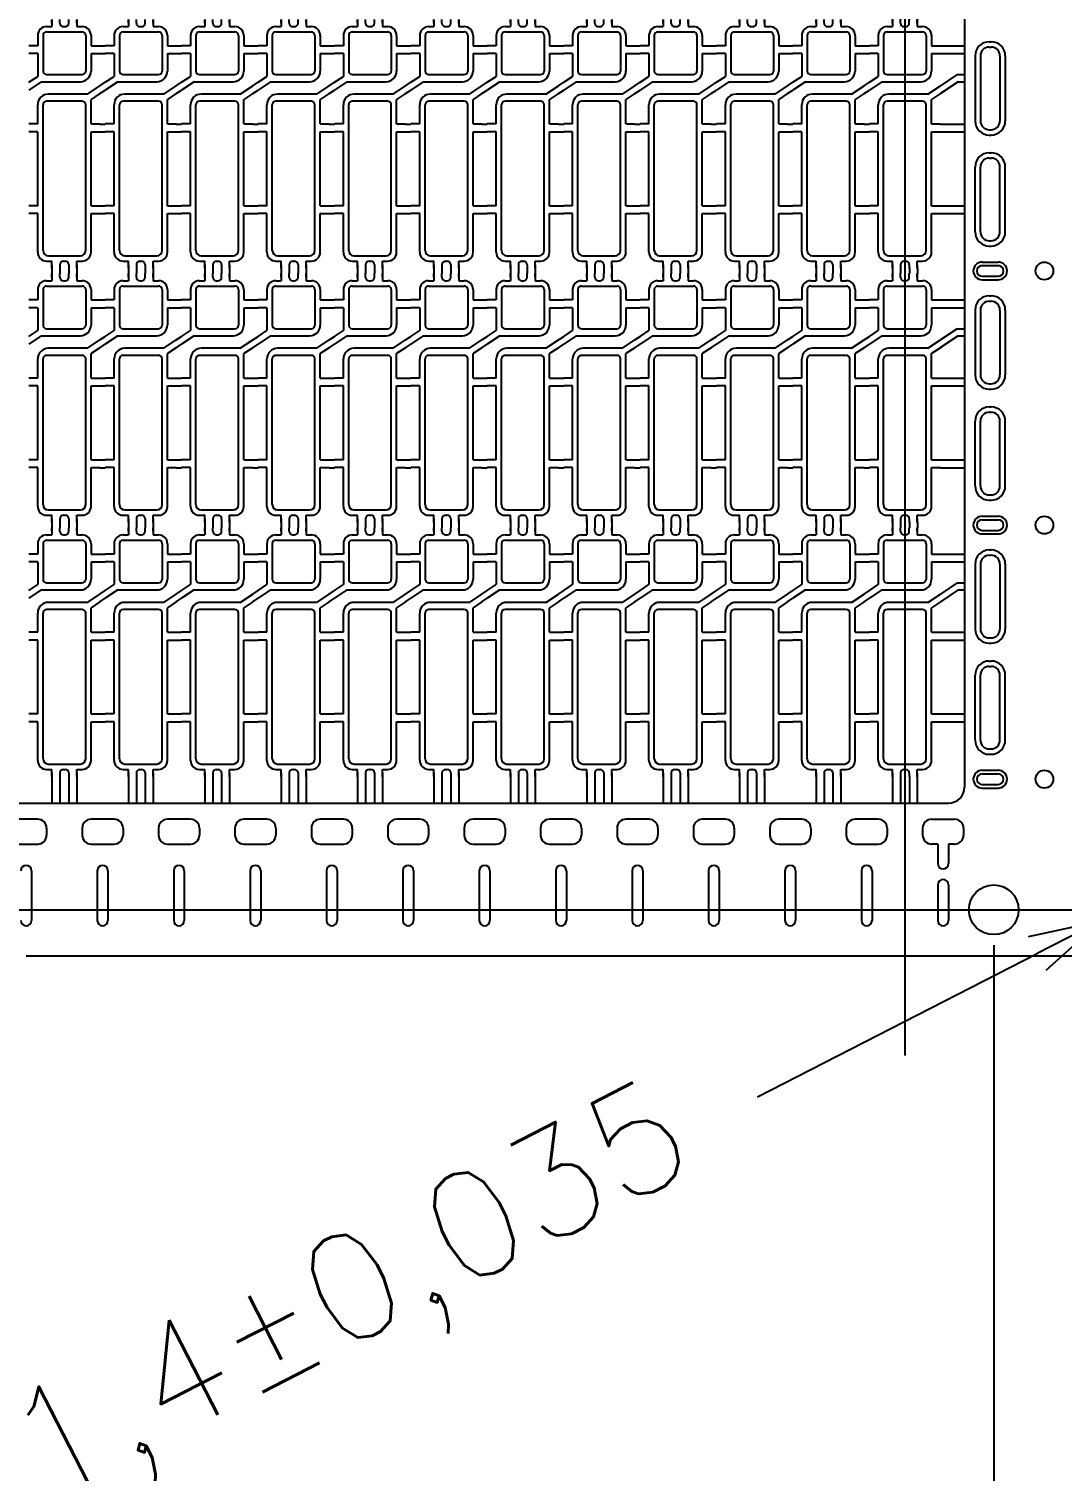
# Model space of a CAD drawing. Header units: millimetres. Extents: x -949 to -637, y 1078 to 1304.
# Drawn here: x -810.72 to -781.65, y 1192.65 to 1233.23 of the extents above; entities that cross this region are included whole.
import ezdxf

# ---------------------------------------------------------------- set-up
doc = ezdxf.new("R2010")
doc.units = ezdxf.units.MM
doc.header["$PDMODE"] = 3
doc.header["$PDSIZE"] = -1
doc.linetypes.add('CENTER', pattern=[10.16, 6.35, -1.27, 1.27, -1.27])
doc.linetypes.add('HIDDEN', pattern=[1.905, 1.27, -0.635])
doc.layers.get('DEFPOINTS').update_dxf_attribs({"color": 10})
for name, color, linetype in [('1', 3, 'Continuous'), ('3', 3, 'Continuous'), ('b etching', 1, 'Continuous'), ('CEN', 8, 'CENTER'), ('DIM', 7, 'Continuous'), ('HID', 1, 'HIDDEN')]:
    doc.layers.add(name, color=color, linetype=linetype)
doc.styles.add('SIMPLEX', font='simplex')
doc.styles.get("Standard").update_dxf_attribs({"font": 'txt.shx', "bigfont": 'chineset.shx'})
doc.dimstyles.new('ISO-25', dxfattribs={"dimtxt": 2.5, "dimasz": 2.5, "dimexe": 1.25, "dimexo": 0.625, "dimtad": 1, "dimtxsty": 'Standard', "dimcen": 2.5, "dimadec": 0, "dimazin": 0, "dimtfac": 1, "dimtmove": 0, "dimatfit": 3, "dimfxl": 1, "dimarcsym": 0})

# ---------------------------------------------------------------- blocks, each defined once
blk = doc.blocks.new('_OPEN30')
at = {"color": 0, "linetype": 'ByBlock'}
for p, q in [((-1, 0.268), (0, 0)), ((0, 0), (-1, -0.268)), ((0, 0), (-1, 0))]:
    blk.add_line(p, q, dxfattribs=at)
blk = doc.blocks.new('*D15')
at = {"layer": 'DEFPOINTS', "color": 0, "transparency": 16777216}
for p in [(-838.024, 1208.444), (-783.574, 1208.444), (-783.574, 1187.624)]:
    blk.add_point(p, dxfattribs=at)
at = {"layer": 'DIM', "color": 0, "lineweight": -2, "transparency": 16777216}
for p, q in [((-838.024, 1207.444), (-838.024, 1186.624)), ((-783.574, 1207.444), (-783.574, 1186.624)), ((-836.024, 1187.624), (-818.299, 1187.624)), ((-785.574, 1187.624), (-803.299, 1187.624))]:
    blk.add_line(p, q, dxfattribs=at)
at = {"layer": 'DIM', "color": 0, "lineweight": -2, "transparency": 16777216, "xscale": 2, "yscale": 2, "zscale": 2, "rotation": 180}
blk.add_blockref('_OPEN30', (-838.024, 1187.624), dxfattribs=at)
at = {"layer": 'DIM', "color": 0, "lineweight": -2, "transparency": 16777216, "xscale": 2, "yscale": 2, "zscale": 2}
blk.add_blockref('_OPEN30', (-783.574, 1187.624), dxfattribs=at)
at = {"layer": 'DIM', "color": 0, "transparency": 16777216, "insert": (-810.799, 1187.624), "char_height": 3, "attachment_point": 5, "style": 'SIMPLEX'}
blk.add_mtext('54,45', dxfattribs=at)
blk = doc.blocks.new('*D17')
at = {"layer": 'DEFPOINTS', "color": 0, "transparency": 16777216}
for p in [(-783.574, 1208.444), (-776.324, 1208.444), (-776.324, 1179.76)]:
    blk.add_point(p, dxfattribs=at)
at = {"layer": 'DIM', "color": 0, "lineweight": -2, "transparency": 16777216}
for p, q in [((-783.574, 1207.444), (-783.574, 1178.76)), ((-776.324, 1207.444), (-776.324, 1178.76)), ((-781.574, 1179.76), (-778.324, 1179.76)), ((-776.324, 1179.76), (-773.324, 1179.76))]:
    blk.add_line(p, q, dxfattribs=at)
at = {"layer": 'DIM', "color": 0, "lineweight": -2, "transparency": 16777216, "xscale": 2, "yscale": 2, "zscale": 2, "rotation": 180}
blk.add_blockref('_OPEN30', (-783.574, 1179.76), dxfattribs=at)
at = {"layer": 'DIM', "color": 0, "lineweight": -2, "transparency": 16777216, "xscale": 2, "yscale": 2, "zscale": 2}
blk.add_blockref('_OPEN30', (-776.324, 1179.76), dxfattribs=at)
at = {"layer": 'DIM', "color": 0, "transparency": 16777216, "insert": (-767.252, 1179.76), "char_height": 3, "attachment_point": 5, "style": 'SIMPLEX'}
blk.add_mtext('7,25', dxfattribs=at)
blk = doc.blocks.new('*D40')
at = {"layer": 'DEFPOINTS', "color": 0, "transparency": 16777216}
for p in [(-899.724, 1208.444), (-660.174, 1208.444), (-899.724, 1170.747)]:
    blk.add_point(p, dxfattribs=at)
at = {"layer": 'DIM', "color": 0, "lineweight": -2, "transparency": 16777216}
for p, q in [((-899.724, 1207.444), (-899.724, 1169.747)), ((-660.174, 1207.444), (-660.174, 1169.747)), ((-897.724, 1170.747), (-788.877, 1170.747)), ((-662.174, 1170.747), (-771.02, 1170.747))]:
    blk.add_line(p, q, dxfattribs=at)
at = {"layer": 'DIM', "color": 0, "lineweight": -2, "transparency": 16777216, "xscale": 2, "yscale": 2, "zscale": 2, "rotation": 180}
blk.add_blockref('_OPEN30', (-899.724, 1170.747), dxfattribs=at)
at = {"layer": 'DIM', "color": 0, "lineweight": -2, "transparency": 16777216, "xscale": 2, "yscale": 2, "zscale": 2}
blk.add_blockref('_OPEN30', (-660.174, 1170.747), dxfattribs=at)
at = {"layer": 'DIM', "color": 0, "transparency": 16777216, "insert": (-779.949, 1170.747), "char_height": 3, "attachment_point": 5, "style": 'SIMPLEX'}
blk.add_mtext('239,55', dxfattribs=at)
blk = doc.blocks.new('*D45')
at = {"layer": 'DEFPOINTS', "color": 0, "transparency": 16777216}
for p in [(-779.326, 1208.763), (-780.572, 1208.125)]:
    blk.add_point(p, dxfattribs=at)
at = {"layer": 'DIM', "color": 0, "lineweight": -2, "transparency": 16777216}
for p, q in [((-777.546, 1209.675), (-775.766, 1210.587)), ((-779.326, 1208.763), (-780.572, 1208.125)), ((-790.221, 1203.182), (-782.352, 1207.213))]:
    blk.add_line(p, q, dxfattribs=at)
at = {"layer": 'DIM', "color": 0, "lineweight": -2, "transparency": 16777216, "xscale": 2, "yscale": 2, "zscale": 2}
for p, rotation in [((-779.326, 1208.763), 207.1251494536326), ((-780.572, 1208.125), 27.12514945363259)]:
    blk.add_blockref('_OPEN30', p, dxfattribs=dict(at, rotation=rotation))
at = {"layer": 'DIM', "color": 0, "transparency": 16777216, "insert": (-802.681, 1196.799), "char_height": 3, "attachment_point": 5, "rotation": 27.1251, "style": 'SIMPLEX'}
blk.add_mtext('∅1,4±0,035', dxfattribs=at)
blk = doc.blocks.new('e2')
at = {"layer": 'b etching', "linetype": 'ByBlock'}
for p, q in [((-947.208, 906.231), (-946.208, 906.231)), ((-947.308, 906.131), (-947.308, 905.131)), ((-946.108, 906.131), (-946.108, 905.131)), ((-947.208, 905.031), (-946.208, 905.031)), ((-946.208, 904.281), (-947.208, 904.281)), ((-947.308, 900.081), (-947.308, 904.181)), ((-946.108, 900.081), (-946.108, 904.181)), ((-947.158, 899.931), (-946.258, 899.931))]:
    blk.add_line(p, q, dxfattribs=at)
for centre, radius, start, end in [((-947.208, 906.131), 0.1, 90, 180), ((-946.208, 906.131), 0.1, 360, 90), ((-947.208, 905.131), 0.1, 180, 270), ((-946.208, 905.131), 0.1, 270, 360), ((-947.208, 904.181), 0.1, 90, 180), ((-946.208, 904.181), 0.1, 0, 90), ((-947.158, 900.081), 0.15, 180, 270), ((-946.258, 900.081), 0.15, 270, 0)]:
    blk.add_arc(centre, radius, start, end, dxfattribs=at)
blk = doc.blocks.new('e1')
at = {"layer": '1', "linetype": 'ByBlock'}
for p, q in [((-947.208, 906.381), (-947.058, 906.381)), ((-946.833, 906.481), (-946.833, 906.581)), ((-946.733, 906.381), (-946.683, 906.381)), ((-946.583, 906.481), (-946.583, 906.581)), ((-947.708, 904.814), (-947.458, 904.981)), ((-947.358, 904.831), (-947.708, 904.597)), ((-946.058, 904.481), (-945.708, 904.714)), ((-945.708, 904.497), (-945.958, 904.331)), ((-947.208, 899.781), (-947.058, 899.781)), ((-946.733, 899.781), (-946.683, 899.781)), ((-946.833, 899.681), (-946.833, 899.581)), ((-946.583, 899.681), (-946.583, 899.581))]:
    blk.add_line(p, q, dxfattribs=at)
at = {"layer": '1'}
for p, q in [((-947.058, 906.581), (-947.058, 906.481)), ((-947.058, 906.481), (-947.058, 906.581)), ((-947.058, 906.581), (-947.058, 906.381)), ((-946.358, 906.581), (-946.358, 906.481)), ((-946.358, 906.481), (-946.358, 906.581)), ((-946.358, 906.581), (-946.358, 906.381)), ((-946.358, 906.381), (-946.208, 906.381)), ((-947.458, 905.841), (-947.708, 905.841)), ((-947.458, 906.131), (-947.458, 905.841)), ((-945.958, 906.131), (-945.958, 905.841)), ((-945.958, 905.841), (-945.708, 905.841)), ((-947.458, 905.621), (-947.708, 905.621)), ((-947.458, 905.621), (-947.458, 904.981)), ((-945.958, 905.621), (-945.958, 905.131)), ((-945.958, 905.621), (-945.708, 905.621)), ((-947.358, 904.831), (-946.258, 904.831)), ((-946.058, 904.481), (-947.158, 904.481)), ((-945.958, 903.641), (-945.958, 904.331)), ((-947.458, 903.641), (-947.458, 904.181)), ((-947.458, 903.641), (-947.708, 903.641)), ((-947.458, 903.421), (-947.708, 903.421)), ((-947.458, 901.341), (-947.458, 903.421)), ((-945.958, 903.641), (-945.708, 903.641)), ((-945.958, 901.341), (-945.958, 903.421)), ((-945.958, 903.421), (-945.708, 903.421)), ((-947.458, 901.341), (-947.708, 901.341)), ((-947.458, 901.121), (-947.708, 901.121)), ((-947.458, 900.031), (-947.458, 901.121)), ((-945.958, 901.341), (-945.708, 901.341)), ((-945.958, 900.031), (-945.958, 901.121)), ((-945.958, 901.121), (-945.708, 901.121)), ((-947.058, 899.581), (-947.058, 899.781)), ((-946.358, 899.781), (-946.208, 899.781)), ((-946.358, 899.581), (-946.358, 899.781)), ((-947.058, 899.581), (-947.058, 899.681)), ((-947.058, 899.681), (-947.058, 899.581)), ((-946.358, 899.581), (-946.358, 899.681)), ((-946.358, 899.681), (-946.358, 899.581))]:
    blk.add_line(p, q, dxfattribs=at)
for centre, radius, start, end in [((-947.208, 906.131), 0.25, 90, 180), ((-946.208, 906.131), 0.25, 0, 90), ((-946.258, 905.131), 0.3, 270, 0), ((-947.158, 904.181), 0.3, 90, 180), ((-947.208, 900.031), 0.25, 180, 270), ((-946.208, 900.031), 0.25, 270, 0)]:
    blk.add_arc(centre, radius, start, end, dxfattribs=at)
at = {"layer": '1', "linetype": 'ByBlock'}
for centre, start, end in [((-946.733, 906.481), 180, 270), ((-946.683, 906.481), 270, 0), ((-946.733, 899.681), 90, 180), ((-946.683, 899.681), 0, 90)]:
    blk.add_arc(centre, 0.1, start, end, dxfattribs=at)
blk = doc.blocks.new('TOP')
at = {"layer": '1', "linetype": 'ByBlock'}
for p, q in [((-895.149, 911.326), (-894.999, 911.326)), ((-895.149, 911.106), (-894.999, 911.106)), ((-895.149, 910.2), (-894.999, 910.3)), ((-895.149, 909.983), (-894.999, 910.083)), ((-895.149, 909.126), (-894.999, 909.126)), ((-895.149, 908.906), (-894.999, 908.906)), ((-895.149, 906.826), (-894.999, 906.826)), ((-895.149, 906.606), (-894.999, 906.606)), ((-896.499, 905.066), (-896.499, 904.916)), ((-896.274, 905.066), (-896.274, 904.916)), ((-896.024, 905.066), (-896.024, 904.916)), ((-895.799, 905.066), (-895.799, 904.916))]:
    blk.add_line(p, q, dxfattribs=at)
blk = doc.blocks.new('111')
at = {"layer": '1', "linetype": 'ByBlock'}
for p, q in [((-415.593, 929.351), (-415.593, 930.101)), ((-415.368, 929.351), (-415.368, 930.101)), ((-415.368, 930.101), (-415.118, 930.101)), ((-415.118, 929.351), (-415.118, 930.101)), ((-414.893, 930.101), (-413.443, 930.101)), ((-414.893, 929.351), (-414.893, 930.101))]:
    blk.add_line(p, q, dxfattribs=at)
blk = doc.blocks.new('222')
at = {"layer": '1', "linetype": 'ByBlock'}
for p, q in [((-364.793, 928.391), (-364.118, 928.391)), ((-364.118, 928.391), (-364.118, 927.801)), ((-364.318, 927.801), (-364.793, 927.485)), ((-364.318, 927.801), (-364.118, 927.801)), ((-364.293, 927.601), (-364.793, 927.268)), ((-364.293, 927.601), (-364.118, 927.601)), ((-364.118, 927.601), (-364.118, 926.411)), ((-364.793, 926.411), (-364.118, 926.411)), ((-364.793, 926.191), (-364.118, 926.191)), ((-364.118, 926.191), (-364.118, 924.111)), ((-364.793, 924.111), (-364.118, 924.111)), ((-364.793, 923.891), (-364.118, 923.891)), ((-364.118, 923.891), (-364.118, 921.461)), ((-366.143, 922.351), (-366.143, 922.201)), ((-365.918, 922.351), (-365.918, 922.201)), ((-365.668, 922.351), (-365.668, 922.201)), ((-365.443, 922.351), (-365.443, 922.201)), ((-364.793, 921.461), (-364.118, 921.461))]:
    blk.add_line(p, q, dxfattribs=at)

msp = doc.modelspace()

# ---------------------------------------------------------------- linework, layer by layer
at = {"layer": '1'}
for p, q in [((-783.6986804, 1232.71894821), (-783.6486804, 1232.71894821)), ((-783.9486804, 1232.46894821), (-783.9486804, 1230.64394821)), ((-783.3986804, 1232.46894821), (-783.3986804, 1230.64394821)), ((-783.6986804, 1230.39394821), (-783.6486804, 1230.39394821)), ((-783.9486804, 1227.51894821), (-783.9486804, 1229.34394821)), ((-783.6986804, 1229.59394821), (-783.6486804, 1229.59394821)), ((-783.3986804, 1227.51894821), (-783.3986804, 1229.34394821)), ((-783.6986804, 1227.26894821), (-783.6486804, 1227.26894821)), ((-783.8986804, 1226.56894821), (-783.4486804, 1226.56894821)), ((-783.8986804, 1226.56894821), (-783.4486804, 1226.56894821)), ((-783.8986804, 1226.26894821), (-783.4486804, 1226.26894821)), ((-783.8986804, 1226.26894821), (-783.4486804, 1226.26894821)), ((-783.9486804, 1225.31894821), (-783.9486804, 1223.49394821)), ((-783.6986804, 1225.56894821), (-783.6486804, 1225.56894821)), ((-783.3986804, 1225.31894821), (-783.3986804, 1223.49394821)), ((-783.6986804, 1223.24394821), (-783.6486804, 1223.24394821)), ((-783.6986804, 1222.44394821), (-783.6486804, 1222.44394821)), ((-783.9486804, 1220.36894821), (-783.9486804, 1222.19394821)), ((-783.3986804, 1220.36894821), (-783.3986804, 1222.19394821)), ((-783.6986804, 1220.11894821), (-783.6486804, 1220.11894821)), ((-783.8986804, 1219.41894821), (-783.4486804, 1219.41894821)), ((-783.8986804, 1219.41894821), (-783.4486804, 1219.41894821)), ((-783.8986804, 1219.11894821), (-783.4486804, 1219.11894821)), ((-783.8986804, 1219.11894821), (-783.4486804, 1219.11894821)), ((-783.6986804, 1218.41894821), (-783.6486804, 1218.41894821)), ((-783.9486804, 1218.16894821), (-783.9486804, 1216.34394821)), ((-783.3986804, 1218.16894821), (-783.3986804, 1216.34394821)), ((-783.6986804, 1216.09394821), (-783.6486804, 1216.09394821)), ((-783.6986804, 1215.29394821), (-783.6486804, 1215.29394821)), ((-783.9486804, 1213.21894821), (-783.9486804, 1215.04394821)), ((-783.3986804, 1213.21894821), (-783.3986804, 1215.04394821)), ((-783.6986804, 1212.96894821), (-783.6486804, 1212.96894821)), ((-783.8986804, 1212.26894821), (-783.4486804, 1212.26894821)), ((-783.8986804, 1212.26894821), (-783.4486804, 1212.26894821)), ((-783.8986804, 1211.96894821), (-783.4486804, 1211.96894821)), ((-783.8986804, 1211.96894821), (-783.4486804, 1211.96894821)), ((-811.1236804, 1210.29394821), (-810.4736804, 1210.29394821)), ((-808.9736804, 1210.29394821), (-808.3236804, 1210.29394821)), ((-806.8236804, 1210.29394821), (-806.1736804, 1210.29394821)), ((-804.6736804, 1210.29394821), (-804.0236804, 1210.29394821)), ((-802.5236804, 1210.29394821), (-801.8736804, 1210.29394821)), ((-800.3736804, 1210.29394821), (-799.7236804, 1210.29394821)), ((-798.2236804, 1210.29394821), (-797.5736804, 1210.29394821)), ((-796.0736804, 1210.29394821), (-795.4236804, 1210.29394821)), ((-793.9236804, 1210.29394821), (-793.2736804, 1210.29394821)), ((-791.7736804, 1210.29394821), (-791.1236804, 1210.29394821)), ((-789.6236804, 1210.29394821), (-788.9736804, 1210.29394821)), ((-787.4736804, 1210.29394821), (-786.8236804, 1210.29394821)), ((-785.1486804, 1210.29394821), (-785.3236804, 1210.29394821)), ((-785.1486804, 1210.29394821), (-785.1486804, 1209.74394821)), ((-784.6736804, 1210.29394821), (-784.8486804, 1210.29394821)), ((-784.8486804, 1210.29394821), (-784.8486804, 1209.74394821)), ((-810.6486804, 1209.54394821), (-810.6486804, 1208.14394821)), ((-808.7986804, 1209.54394821), (-808.7986804, 1208.14394821)), ((-808.4986804, 1209.54394821), (-808.4986804, 1208.14394821)), ((-806.6486804, 1209.54394821), (-806.6486804, 1208.14394821)), ((-806.3486804, 1209.54394821), (-806.3486804, 1208.14394821)), ((-804.4986804, 1209.54394821), (-804.4986804, 1208.14394821)), ((-804.1986804, 1209.54394821), (-804.1986804, 1208.14394821)), ((-802.3486804, 1209.54394821), (-802.3486804, 1208.14394821)), ((-802.0486804, 1209.54394821), (-802.0486804, 1208.14394821)), ((-800.1986804, 1209.54394821), (-800.1986804, 1208.14394821)), ((-799.8986804, 1209.54394821), (-799.8986804, 1208.14394821)), ((-798.0486804, 1209.54394821), (-798.0486804, 1208.14394821)), ((-797.7486804, 1209.54394821), (-797.7486804, 1208.14394821)), ((-795.8986804, 1209.54394821), (-795.8986804, 1208.14394821)), ((-795.5986804, 1209.54394821), (-795.5986804, 1208.14394821)), ((-793.7486804, 1209.54394821), (-793.7486804, 1208.14394821)), ((-793.4486804, 1209.54394821), (-793.4486804, 1208.14394821)), ((-791.5986804, 1209.54394821), (-791.5986804, 1208.14394821)), ((-791.2986804, 1209.54394821), (-791.2986804, 1208.14394821)), ((-789.4486804, 1209.54394821), (-789.4486804, 1208.14394821)), ((-789.1486804, 1209.54394821), (-789.1486804, 1208.14394821)), ((-787.2986804, 1209.54394821), (-787.2986804, 1208.14394821)), ((-786.9986804, 1209.54394821), (-786.9986804, 1208.14394821)), ((-785.1486804, 1209.14394821), (-785.1486804, 1208.14394821)), ((-784.8486804, 1209.14394821), (-784.8486804, 1208.14394821))]:
    msp.add_line(p, q, dxfattribs=at)
at = {"layer": '1', "linetype": 'ByBlock'}
for p, q in [((-785.0736804, 1218.23394821), (-784.3986804, 1218.23394821)), ((-784.3986804, 1218.23394821), (-784.3986804, 1217.64394821)), ((-784.5986804, 1217.64394821), (-785.0736804, 1217.32728155)), ((-784.5986804, 1217.64394821), (-784.3986804, 1217.64394821)), ((-784.5736804, 1217.44394821), (-785.0736804, 1217.11061488)), ((-784.5736804, 1217.44394821), (-784.3986804, 1217.44394821)), ((-784.3986804, 1217.44394821), (-784.3986804, 1216.25394821)), ((-785.0736804, 1216.25394821), (-784.3986804, 1216.25394821)), ((-785.0736804, 1216.03394821), (-784.3986804, 1216.03394821)), ((-784.3986804, 1216.03394821), (-784.3986804, 1213.95394821)), ((-785.0736804, 1213.95394821), (-784.3986804, 1213.95394821)), ((-785.0736804, 1213.73394821), (-784.3986804, 1213.73394821)), ((-784.3986804, 1213.73394821), (-784.3986804, 1211.89394821)), ((-786.4236804, 1212.19394821), (-786.4236804, 1212.04394821)), ((-786.1986804, 1212.19394821), (-786.1986804, 1212.04394821)), ((-785.9486804, 1212.19394821), (-785.9486804, 1212.04394821)), ((-785.7236804, 1212.19394821), (-785.7236804, 1212.04394821)), ((-785.7236804, 1211.44394821), (-784.8486804, 1211.44394821)), ((-810.4736804, 1210.99394821), (-811.1236804, 1210.99394821)), ((-810.2236804, 1210.74394821), (-810.2236804, 1210.54394821)), ((-809.2236804, 1210.74394821), (-809.2236804, 1210.54394821)), ((-808.3236804, 1210.99394821), (-808.9736804, 1210.99394821)), ((-808.0736804, 1210.74394821), (-808.0736804, 1210.54394821)), ((-807.0736804, 1210.74394821), (-807.0736804, 1210.54394821)), ((-806.1736804, 1210.99394821), (-806.8236804, 1210.99394821)), ((-805.9236804, 1210.74394821), (-805.9236804, 1210.54394821)), ((-804.9236804, 1210.74394821), (-804.9236804, 1210.54394821)), ((-804.0236804, 1210.99394821), (-804.6736804, 1210.99394821)), ((-803.7736804, 1210.74394821), (-803.7736804, 1210.54394821)), ((-802.7736804, 1210.74394821), (-802.7736804, 1210.54394821)), ((-801.8736804, 1210.99394821), (-802.5236804, 1210.99394821)), ((-801.6236804, 1210.74394821), (-801.6236804, 1210.54394821)), ((-800.6236804, 1210.74394821), (-800.6236804, 1210.54394821)), ((-799.7236804, 1210.99394821), (-800.3736804, 1210.99394821)), ((-799.4736804, 1210.74394821), (-799.4736804, 1210.54394821)), ((-798.4736804, 1210.74394821), (-798.4736804, 1210.54394821)), ((-797.5736804, 1210.99394821), (-798.2236804, 1210.99394821)), ((-797.3236804, 1210.74394821), (-797.3236804, 1210.54394821)), ((-796.3236804, 1210.74394821), (-796.3236804, 1210.54394821)), ((-795.4236804, 1210.99394821), (-796.0736804, 1210.99394821)), ((-795.1736804, 1210.74394821), (-795.1736804, 1210.54394821)), ((-794.1736804, 1210.74394821), (-794.1736804, 1210.54394821)), ((-793.2736804, 1210.99394821), (-793.9236804, 1210.99394821)), ((-793.0236804, 1210.74394821), (-793.0236804, 1210.54394821)), ((-792.0236804, 1210.74394821), (-792.0236804, 1210.54394821)), ((-791.1236804, 1210.99394821), (-791.7736804, 1210.99394821)), ((-790.8736804, 1210.74394821), (-790.8736804, 1210.54394821)), ((-789.8736804, 1210.74394821), (-789.8736804, 1210.54394821)), ((-788.9736804, 1210.99394821), (-789.6236804, 1210.99394821)), ((-788.7236804, 1210.74394821), (-788.7236804, 1210.54394821)), ((-787.7236804, 1210.74394821), (-787.7236804, 1210.54394821)), ((-786.8236804, 1210.99394821), (-787.4736804, 1210.99394821)), ((-786.5736804, 1210.74394821), (-786.5736804, 1210.54394821)), ((-785.5736804, 1210.74394821), (-785.5736804, 1210.54394821)), ((-785.3236804, 1210.99394821), (-784.6736804, 1210.99394821)), ((-784.4236804, 1210.74394821), (-784.4236804, 1210.54394821)), ((-810.7986804, 1207.14394821), (-780.9486804, 1207.14394821))]:
    msp.add_line(p, q, dxfattribs=at)
at = {"layer": '1'}
for centre, radius in [((-782.1486804, 1226.41894821), 0.25), ((-782.1486804, 1226.41894821), 0.25), ((-782.1486804, 1219.26894821), 0.25), ((-782.1486804, 1219.26894821), 0.25), ((-782.1486804, 1212.11894821), 0.25), ((-782.1486804, 1212.11894821), 0.25), ((-783.5736804, 1208.44394821), 0.7)]:
    msp.add_circle(centre, radius, dxfattribs=at)
for centre, radius, start, end in [((-783.6986804, 1232.46894821), 0.25, 90, 180), ((-783.6486804, 1232.46894821), 0.25, 0, 90), ((-783.6986804, 1230.64394821), 0.25, 180, 270), ((-783.6486804, 1230.64394821), 0.25, 270, 0), ((-783.6986804, 1229.34394821), 0.25, 90, 180), ((-783.6486804, 1229.34394821), 0.25, 360, 90), ((-783.6986804, 1227.51894821), 0.25, 180, 270), ((-783.6486804, 1227.51894821), 0.25, 270, 360), ((-783.8986804, 1226.41894821), 0.15, 90, 270), ((-783.8986804, 1226.41894821), 0.15, 90, 270), ((-783.4486804, 1226.41894821), 0.15, 270, 90), ((-783.4486804, 1226.41894821), 0.15, 270, 90), ((-783.6986804, 1225.31894821), 0.25, 90, 180), ((-783.6486804, 1225.31894821), 0.25, 0, 90), ((-783.6986804, 1223.49394821), 0.25, 180, 270), ((-783.6486804, 1223.49394821), 0.25, 270, 0), ((-783.6986804, 1222.19394821), 0.25, 90, 180), ((-783.6486804, 1222.19394821), 0.25, 360, 90), ((-783.6986804, 1220.36894821), 0.25, 180, 270), ((-783.6486804, 1220.36894821), 0.25, 270, 360), ((-783.8986804, 1219.26894821), 0.15, 90, 270), ((-783.8986804, 1219.26894821), 0.15, 90, 270), ((-783.4486804, 1219.26894821), 0.15, 270, 90), ((-783.4486804, 1219.26894821), 0.15, 270, 90), ((-783.6986804, 1218.16894821), 0.25, 90, 180), ((-783.6486804, 1218.16894821), 0.25, 0, 90), ((-783.6986804, 1216.34394821), 0.25, 180, 270), ((-783.6486804, 1216.34394821), 0.25, 270, 0), ((-783.6986804, 1215.04394821), 0.25, 90, 180), ((-783.6486804, 1215.04394821), 0.25, 360, 90), ((-783.6986804, 1213.21894821), 0.25, 180, 270), ((-783.6486804, 1213.21894821), 0.25, 270, 360), ((-783.8986804, 1212.11894821), 0.15, 90, 270), ((-783.8986804, 1212.11894821), 0.15, 90, 270), ((-783.4486804, 1212.11894821), 0.15, 270, 90), ((-783.4486804, 1212.11894821), 0.15, 270, 90), ((-810.7986804, 1209.54394821), 0.15, 0, 180), ((-808.6486804, 1209.54394821), 0.15, 0, 180), ((-806.4986804, 1209.54394821), 0.15, 0, 180), ((-804.3486804, 1209.54394821), 0.15, 0, 180), ((-802.1986804, 1209.54394821), 0.15, 0, 180), ((-800.0486804, 1209.54394821), 0.15, 0, 180), ((-797.8986804, 1209.54394821), 0.15, 0, 180), ((-795.7486804, 1209.54394821), 0.15, 0, 180), ((-793.5986804, 1209.54394821), 0.15, 0, 180), ((-791.4486804, 1209.54394821), 0.15, 0, 180), ((-789.2986804, 1209.54394821), 0.15, 0, 180), ((-787.1486804, 1209.54394821), 0.15, 0, 180), ((-784.9986804, 1209.74394821), 0.15, 180, 0), ((-784.9986804, 1209.14394821), 0.15, 0, 180), ((-810.7986804, 1208.14394821), 0.15, 180, 0), ((-808.6486804, 1208.14394821), 0.15, 180, 0), ((-806.4986804, 1208.14394821), 0.15, 180, 0), ((-804.3486804, 1208.14394821), 0.15, 180, 0), ((-802.1986804, 1208.14394821), 0.15, 180, 0), ((-800.0486804, 1208.14394821), 0.15, 180, 0), ((-797.8986804, 1208.14394821), 0.15, 180, 0), ((-795.7486804, 1208.14394821), 0.15, 180, 0), ((-793.5986804, 1208.14394821), 0.15, 180, 0), ((-791.4486804, 1208.14394821), 0.15, 180, 0), ((-789.2986804, 1208.14394821), 0.15, 180, 0), ((-787.1486804, 1208.14394821), 0.15, 180, 0), ((-784.9986804, 1208.14394821), 0.15, 180, 0)]:
    msp.add_arc(centre, radius, start, end, dxfattribs=at)
at = {"layer": '1', "linetype": 'ByBlock'}
for centre, radius, start, end in [((-784.8486804, 1211.89394821), 0.45, 270, 0), ((-810.4736804, 1210.74394821), 0.25, 360, 90), ((-808.9736804, 1210.74394821), 0.25, 90, 180), ((-808.3236804, 1210.74394821), 0.25, 360, 90), ((-806.8236804, 1210.74394821), 0.25, 90, 180), ((-806.1736804, 1210.74394821), 0.25, 360, 90), ((-804.6736804, 1210.74394821), 0.25, 90, 180), ((-804.0236804, 1210.74394821), 0.25, 360, 90), ((-802.5236804, 1210.74394821), 0.25, 90, 180), ((-801.8736804, 1210.74394821), 0.25, 360, 90), ((-800.3736804, 1210.74394821), 0.25, 90, 180), ((-799.7236804, 1210.74394821), 0.25, 360, 90), ((-798.2236804, 1210.74394821), 0.25, 90, 180), ((-797.5736804, 1210.74394821), 0.25, 360, 90), ((-796.0736804, 1210.74394821), 0.25, 90, 180), ((-795.4236804, 1210.74394821), 0.25, 360, 90), ((-793.9236804, 1210.74394821), 0.25, 90, 180), ((-793.2736804, 1210.74394821), 0.25, 360, 90), ((-791.7736804, 1210.74394821), 0.25, 90, 180), ((-791.1236804, 1210.74394821), 0.25, 360, 90), ((-789.6236804, 1210.74394821), 0.25, 90, 180), ((-788.9736804, 1210.74394821), 0.25, 360, 90), ((-787.4736804, 1210.74394821), 0.25, 90, 180), ((-786.8236804, 1210.74394821), 0.25, 360, 90), ((-785.3236804, 1210.74394821), 0.25, 90, 180), ((-784.6736804, 1210.74394821), 0.25, 0, 90), ((-810.4736804, 1210.54394821), 0.25, 270, 360), ((-808.9736804, 1210.54394821), 0.25, 180, 270), ((-808.3236804, 1210.54394821), 0.25, 270, 360), ((-806.8236804, 1210.54394821), 0.25, 180, 270), ((-806.1736804, 1210.54394821), 0.25, 270, 360), ((-804.6736804, 1210.54394821), 0.25, 180, 270), ((-804.0236804, 1210.54394821), 0.25, 270, 360), ((-802.5236804, 1210.54394821), 0.25, 180, 270), ((-801.8736804, 1210.54394821), 0.25, 270, 360), ((-800.3736804, 1210.54394821), 0.25, 180, 270), ((-799.7236804, 1210.54394821), 0.25, 270, 360), ((-798.2236804, 1210.54394821), 0.25, 180, 270), ((-797.5736804, 1210.54394821), 0.25, 270, 360), ((-796.0736804, 1210.54394821), 0.25, 180, 270), ((-795.4236804, 1210.54394821), 0.25, 270, 360), ((-793.9236804, 1210.54394821), 0.25, 180, 270), ((-793.2736804, 1210.54394821), 0.25, 270, 360), ((-791.7736804, 1210.54394821), 0.25, 180, 270), ((-791.1236804, 1210.54394821), 0.25, 270, 360), ((-789.6236804, 1210.54394821), 0.25, 180, 270), ((-788.9736804, 1210.54394821), 0.25, 270, 360), ((-787.4736804, 1210.54394821), 0.25, 180, 270), ((-786.8236804, 1210.54394821), 0.25, 270, 360), ((-785.3236804, 1210.54394821), 0.25, 180, 270), ((-784.6736804, 1210.54394821), 0.25, 270, 0)]:
    msp.add_arc(centre, radius, start, end, dxfattribs=at)
at = {"layer": '3', "linetype": 'ByBlock'}
for p, q in [((-786.4236804, 1212.19394821), (-786.4236804, 1211.44394821)), ((-786.1986804, 1212.19394821), (-786.1986804, 1211.44394821)), ((-785.9486804, 1212.19394821), (-785.9486804, 1211.44394821)), ((-785.7236804, 1212.19394821), (-785.7236804, 1211.44394821)), ((-786.1986804, 1211.44394821), (-785.9486804, 1211.44394821))]:
    msp.add_line(p, q, dxfattribs=at)
at = {"layer": 'CEN', "linetype": 'ByBlock'}
for p, q in [((-786.0736804, 1270.54394821), (-786.0736804, 1204.34394821)), ((-786.0736804, 1270.54394821), (-786.0736804, 1204.34394821)), ((-904.7736804, 1208.44394821), (-656.1236804, 1208.44394821))]:
    msp.add_line(p, q, dxfattribs=at)
at = {"layer": 'HID', "linetype": 'ByBlock'}
for p, q in [((-784.3986804, 1262.39394821), (-784.3986804, 1211.89394821)), ((-783.6986804, 1232.86894821), (-783.6486804, 1232.86894821)), ((-784.0986804, 1232.46894821), (-784.0986804, 1230.64394821)), ((-783.2486804, 1232.46894821), (-783.2486804, 1230.64394821)), ((-783.6986804, 1230.24394821), (-783.6486804, 1230.24394821)), ((-783.6986804, 1229.74394821), (-783.6486804, 1229.74394821)), ((-784.0986804, 1227.51894821), (-784.0986804, 1229.34394821)), ((-783.2486804, 1227.51894821), (-783.2486804, 1229.34394821)), ((-783.6986804, 1227.11894821), (-783.6486804, 1227.11894821)), ((-783.8986804, 1226.66894821), (-783.4486804, 1226.66894821)), ((-783.8986804, 1226.16894821), (-783.4486804, 1226.16894821)), ((-783.6986804, 1225.71894821), (-783.6486804, 1225.71894821)), ((-784.0986804, 1225.31894821), (-784.0986804, 1223.49394821)), ((-783.2486804, 1225.31894821), (-783.2486804, 1223.49394821)), ((-783.6986804, 1223.09394821), (-783.6486804, 1223.09394821)), ((-783.6986804, 1222.59394821), (-783.6486804, 1222.59394821)), ((-784.0986804, 1220.36894821), (-784.0986804, 1222.19394821)), ((-783.2486804, 1220.36894821), (-783.2486804, 1222.19394821)), ((-783.6986804, 1219.96894821), (-783.6486804, 1219.96894821)), ((-783.8986804, 1219.51894821), (-783.4486804, 1219.51894821)), ((-783.8986804, 1219.01894821), (-783.4486804, 1219.01894821)), ((-783.6986804, 1218.56894821), (-783.6486804, 1218.56894821)), ((-784.0986804, 1218.16894821), (-784.0986804, 1216.34394821)), ((-783.2486804, 1218.16894821), (-783.2486804, 1216.34394821)), ((-783.6986804, 1215.94394821), (-783.6486804, 1215.94394821)), ((-783.6986804, 1215.44394821), (-783.6486804, 1215.44394821)), ((-784.0986804, 1213.21894821), (-784.0986804, 1215.04394821)), ((-783.2486804, 1213.21894821), (-783.2486804, 1215.04394821)), ((-783.6986804, 1212.81894821), (-783.6486804, 1212.81894821)), ((-783.8986804, 1212.36894821), (-783.4486804, 1212.36894821)), ((-783.8986804, 1211.86894821), (-783.4486804, 1211.86894821)), ((-836.7486804, 1211.44394821), (-784.8486804, 1211.44394821))]:
    msp.add_line(p, q, dxfattribs=at)
for centre, radius, start, end in [((-783.6986804, 1232.46894821), 0.4, 90, 180), ((-783.6486804, 1232.46894821), 0.4, 0, 90), ((-783.6986804, 1230.64394821), 0.4, 180, 270), ((-783.6486804, 1230.64394821), 0.4, 270, 0), ((-783.6986804, 1229.34394821), 0.4, 90, 180), ((-783.6486804, 1229.34394821), 0.4, 360, 90), ((-783.6986804, 1227.51894821), 0.4, 180, 270), ((-783.6486804, 1227.51894821), 0.4, 270, 360), ((-783.8986804, 1226.41894821), 0.25, 90, 270), ((-783.4486804, 1226.41894821), 0.25, 270, 90), ((-783.6986804, 1225.31894821), 0.4, 90, 180), ((-783.6486804, 1225.31894821), 0.4, 0, 90), ((-783.6986804, 1223.49394821), 0.4, 180, 270), ((-783.6486804, 1223.49394821), 0.4, 270, 0), ((-783.6986804, 1222.19394821), 0.4, 90, 180), ((-783.6486804, 1222.19394821), 0.4, 360, 90), ((-783.6986804, 1220.36894821), 0.4, 180, 270), ((-783.6486804, 1220.36894821), 0.4, 270, 360), ((-783.8986804, 1219.26894821), 0.25, 90, 270), ((-783.4486804, 1219.26894821), 0.25, 270, 90), ((-783.6986804, 1218.16894821), 0.4, 90, 180), ((-783.6486804, 1218.16894821), 0.4, 0, 90), ((-783.6986804, 1216.34394821), 0.4, 180, 270), ((-783.6486804, 1216.34394821), 0.4, 270, 0), ((-783.6986804, 1215.04394821), 0.4, 90, 180), ((-783.6486804, 1215.04394821), 0.4, 360, 90), ((-783.6986804, 1213.21894821), 0.4, 180, 270), ((-783.6486804, 1213.21894821), 0.4, 270, 360), ((-783.8986804, 1212.11894821), 0.25, 90, 270), ((-783.4486804, 1212.11894821), 0.25, 270, 90), ((-784.8486804, 1211.89394821), 0.45, 270, 0)]:
    msp.add_arc(centre, radius, start, end, dxfattribs=at)

# ---------------------------------------------------------------- block references
at = {"linetype": 'ByBlock'}
for name, p in [('222', (-420.28056474, 311.29258644)), ('e1', (136.98386592, 326.91326061)), ('e1', (139.13386592, 326.91326061)), ('e1', (141.28386592, 326.91326061)), ('e1', (143.43386592, 326.91326061)), ('e1', (145.58386592, 326.91326061)), ('e1', (147.73386592, 326.91326061)), ('e1', (149.88386592, 326.91326061)), ('e1', (152.03386592, 326.91326061)), ('e1', (154.18386592, 326.91326061)), ('e1', (156.33386592, 326.91326061)), ('e1', (158.48386592, 326.91326061)), ('e1', (160.63386592, 326.91326061)), ('e2', (136.98386592, 326.91326061)), ('e2', (139.13386592, 326.91326061)), ('e2', (141.28386592, 326.91326061)), ('e2', (143.43386592, 326.91326061)), ('e2', (145.58386592, 326.91326061)), ('e2', (147.73386592, 326.91326061)), ('e2', (149.88386592, 326.91326061)), ('e2', (152.03386592, 326.91326061)), ('e2', (154.18386592, 326.91326061)), ('e2', (156.33386592, 326.91326061)), ('e2', (158.48386592, 326.91326061)), ('e2', (160.63386592, 326.91326061)), ('TOP', (86.425, 321.42754633)), ('TOP', (88.575, 321.42754633)), ('TOP', (90.725, 321.42754633)), ('TOP', (92.875, 321.42754633)), ('TOP', (95.025, 321.42754633)), ('TOP', (97.175, 321.42754633)), ('TOP', (99.325, 321.42754633)), ('TOP', (101.475, 321.42754633)), ('TOP', (103.625, 321.42754633)), ('TOP', (105.775, 321.42754633)), ('TOP', (107.925, 321.42754633)), ('222', (-420.28056474, 304.14258644)), ('e1', (136.98386592, 319.76326061)), ('e1', (139.13386592, 319.76326061)), ('e1', (141.28386592, 319.76326061)), ('e1', (143.43386592, 319.76326061)), ('e1', (145.58386592, 319.76326061)), ('e1', (147.73386592, 319.76326061)), ('e1', (149.88386592, 319.76326061)), ('e1', (152.03386592, 319.76326061)), ('e1', (154.18386592, 319.76326061)), ('e1', (156.33386592, 319.76326061)), ('e1', (158.48386592, 319.76326061)), ('e1', (160.63386592, 319.76326061)), ('e2', (136.98386592, 319.76326061)), ('e2', (139.13386592, 319.76326061)), ('e2', (141.28386592, 319.76326061)), ('e2', (143.43386592, 319.76326061)), ('e2', (145.58386592, 319.76326061)), ('e2', (147.73386592, 319.76326061)), ('e2', (149.88386592, 319.76326061)), ('e2', (152.03386592, 319.76326061)), ('e2', (154.18386592, 319.76326061)), ('e2', (156.33386592, 319.76326061)), ('e2', (158.48386592, 319.76326061)), ('e2', (160.63386592, 319.76326061)), ('TOP', (86.425, 314.27754633)), ('TOP', (88.575, 314.27754633)), ('TOP', (90.725, 314.27754633)), ('TOP', (92.875, 314.27754633)), ('TOP', (95.025, 314.27754633)), ('TOP', (97.175, 314.27754633)), ('TOP', (99.325, 314.27754633)), ('TOP', (101.475, 314.27754633)), ('TOP', (103.625, 314.27754633)), ('TOP', (105.775, 314.27754633)), ('TOP', (107.925, 314.27754633)), ('222', (-420.28056474, 296.99258644)), ('e1', (136.98386592, 312.61326061)), ('e1', (139.13386592, 312.61326061)), ('e1', (141.28386592, 312.61326061)), ('e1', (143.43386592, 312.61326061)), ('e1', (145.58386592, 312.61326061)), ('e1', (147.73386592, 312.61326061)), ('e1', (149.88386592, 312.61326061)), ('e1', (152.03386592, 312.61326061)), ('e1', (154.18386592, 312.61326061)), ('e1', (156.33386592, 312.61326061)), ('e1', (158.48386592, 312.61326061)), ('e1', (160.63386592, 312.61326061)), ('e2', (136.98386592, 312.61326061)), ('e2', (139.13386592, 312.61326061)), ('e2', (141.28386592, 312.61326061)), ('e2', (143.43386592, 312.61326061)), ('e2', (145.58386592, 312.61326061)), ('e2', (147.73386592, 312.61326061)), ('e2', (149.88386592, 312.61326061)), ('e2', (152.03386592, 312.61326061)), ('e2', (154.18386592, 312.61326061)), ('e2', (156.33386592, 312.61326061)), ('e2', (158.48386592, 312.61326061)), ('e2', (160.63386592, 312.61326061)), ('TOP', (86.425, 307.12754633)), ('TOP', (88.575, 307.12754633)), ('TOP', (90.725, 307.12754633)), ('TOP', (92.875, 307.12754633)), ('TOP', (95.025, 307.12754633)), ('TOP', (97.175, 307.12754633)), ('TOP', (99.325, 307.12754633)), ('TOP', (101.475, 307.12754633)), ('TOP', (103.625, 307.12754633)), ('TOP', (105.775, 307.12754633)), ('TOP', (107.925, 307.12754633))]:
    msp.add_blockref(name, p, dxfattribs=at)
at = {"linetype": 'ByBlock', "xscale": -1, "rotation": 180}
for p in [(-396.63056474, 2141.54530999), (-394.48056474, 2141.54530999), (-392.33056474, 2141.54530999), (-390.18056474, 2141.54530999), (-388.03056474, 2141.54530999), (-385.88056474, 2141.54530999), (-383.73056474, 2141.54530999), (-381.58056474, 2141.54530999), (-379.43056474, 2141.54530999), (-377.28056474, 2141.54530999), (-375.13056474, 2141.54530999), (-372.98056474, 2141.54530999)]:
    msp.add_blockref('111', p, dxfattribs=at)

# ---------------------------------------------------------------- dimensions: what is measured, and where the dimension line sits
at = {"layer": 'DIM'}
dim = msp.add_diameter_dim_2p(p1=(-779.325671466, 1208.763103143), p2=(-780.571689332, 1208.124793284), dimstyle='ISO-25', override={"dimtxt": 3, "dimasz": 2, "dimexe": 1, "dimexo": 1, "dimgap": 1.5, "dimtad": 0, "dimdec": 8, "dimtxsty": 'SIMPLEX', "dimblk1": 'OPEN30', "dimblk2": 'OPEN30', "dimsah": 1, "dimtol": 1, "dimtp": 0.035, "dimtm": 0.035, "dimtfac": 1, "dimtdec": 8}, dxfattribs=at)
dim.commit()
dim.dimension.update_dxf_attribs({"geometry": '*D45', "text_midpoint": (-802.681080345, 1196.798597524), "dimtype": 131})
for base, p1, p2, picture, middle in [((-899.7236803994, 1170.7466517382), (-660.1736803994, 1208.4439482137), (-899.7236803994, 1208.4439482137), '*D40', (-779.9486803994, 1170.7466517382)), ((-783.5736803994, 1187.6235939516), (-838.0236803994, 1208.4439482137), (-783.5736803994, 1208.4439482137), '*D15', (-810.7986803994, 1187.6235939516))]:
    dim = msp.add_linear_dim(base=base, p1=p1, p2=p2, dimstyle='ISO-25', override={"dimtxt": 3, "dimasz": 2, "dimexe": 1, "dimexo": 1, "dimgap": 1.5, "dimtad": 0, "dimdec": 8, "dimtxsty": 'SIMPLEX', "dimblk1": 'OPEN30', "dimblk2": 'OPEN30', "dimsah": 1, "dimtp": 0.05, "dimtm": 0.05, "dimtfac": 0.5, "dimtdec": 8}, dxfattribs=at)
    dim.commit()
    dim.dimension.update_dxf_attribs({"geometry": picture, "text_midpoint": middle})
dim = msp.add_linear_dim(base=(-776.3236803994, 1179.7598291759), p1=(-783.5736803994, 1208.4439482137), p2=(-776.3236803994, 1208.4439482137), dimstyle='ISO-25', override={"dimtxt": 3, "dimasz": 2, "dimexe": 1, "dimexo": 1, "dimgap": 1.5, "dimtad": 0, "dimdec": 8, "dimtxsty": 'SIMPLEX', "dimblk1": 'OPEN30', "dimblk2": 'OPEN30', "dimsah": 1, "dimtp": 0.05, "dimtm": 0.05, "dimtfac": 0.5, "dimtdec": 8}, dxfattribs=at)
dim.commit()
dim.dimension.update_dxf_attribs({"geometry": '*D17', "text_midpoint": (-767.2522518279, 1179.7598291759), "dimtype": 128})

doc.saveas('drawing.dxf')
